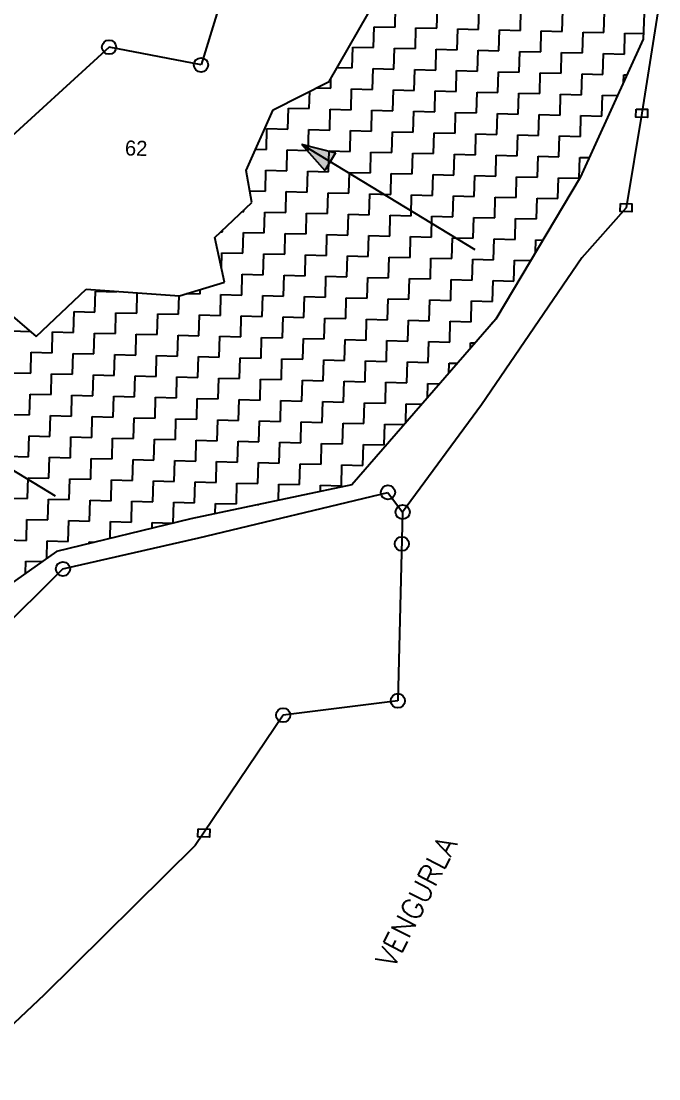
# Model space of a CAD drawing. Header units: metres. Extents: x 351065 to 355926, y 1754202 to 1757814.
# Drawn here: x 354407 to 354716, y 1755379 to 1755891 of the extents above; entities that cross this region are included whole.
import ezdxf

# ---------------------------------------------------------------- set-up
doc = ezdxf.new("R2010")
doc.units = ezdxf.units.M
doc.header["$MEASUREMENT"] = 0
for name, color, linetype in [('POLY_HATCH', 12, 'Continuous'), ('POLY_PARCEL', 6, 'Continuous'), ('TEXT_MAPOUT', 7, 'Continuous'), ('TEXT_PARCEL', 7, 'Continuous'), ('V_BOUND_LINE', 7, 'Continuous')]:
    doc.layers.add(name, color=color, linetype=linetype)
doc.styles.get("Standard").update_dxf_attribs({"font": 'simplex.shx'})
doc.styles.add('TEXT_MAP', font='', dxfattribs={"height": 2.5})
doc.styles.get('TEXT_MAP').set_extended_font_data('Kruti Dev 050')

msp = doc.modelspace()

# ---------------------------------------------------------------- hatches: boundary and pattern name
h = msp.add_hatch(color=256)
h.paths.add_polyline_path([(354556.38, 1755822.88), (354558.97, 1755827.14), (354542.45, 1755831.35)])
h.paths.add_polyline_path([(354542.45, 1755831.35), (354553.78, 1755818.62), (354556.38, 1755822.88)])

# ---------------------------------------------------------------- linework, layer by layer
for points in [[(354704.45, 1755848.37), (354710.08, 1755848.23), (354709.98, 1755844.33), (354704.35, 1755844.47)], [(354696.88, 1755802.59), (354702.51, 1755802.45), (354702.41, 1755798.55), (354696.78, 1755798.7)], [(354492.41, 1755499.77), (354498.05, 1755499.62), (354497.95, 1755495.73), (354492.31, 1755495.87)]]:
    msp.add_lwpolyline(points, close=True)
for points in [[(354542.45, 1755831.35), (354626.34, 1755780.29)], [(354542.45, 1755831.35), (354553.78, 1755818.62)], [(354542.45, 1755831.35), (354558.97, 1755827.14)], [(354558.97, 1755827.14), (354553.78, 1755818.62)], [(354339.35, 1755712.07), (354423.24, 1755661)]]:
    msp.add_lwpolyline(points)
for centre in [(354449.31, 1755878.33), (354493.84, 1755869.72), (354584.34, 1755662.68), (354591.46, 1755653.17), (354591.07, 1755637.78), (354426.97, 1755625.61), (354589.12, 1755561.76), (354533.61, 1755554.79)]:
    msp.add_circle(centre, 3.45)
at = {"layer": 'POLY_HATCH'}
for p, q in [((354710.79, 1755953.92), (354707.92, 1755882.19)), ((354555.91, 1755861.71), (354584.93, 1755912.26)), ((354707.92, 1755882.19), (354677.44, 1755815.27)), ((354528.85, 1755848.05), (354555.91, 1755861.71)), ((354515.77, 1755818.63), (354528.85, 1755848.05)), ((354518.46, 1755803.18), (354515.77, 1755818.63)), ((354677.44, 1755815.27), (354636.66, 1755746.56)), ((354500.56, 1755786.2), (354518.46, 1755803.18)), ((354505.14, 1755764.54), (354500.56, 1755786.2)), ((354483.41, 1755757.92), (354505.14, 1755764.54)), ((354414.09, 1755738.15), (354438.3, 1755761.13)), ((354438.3, 1755761.13), (354483.41, 1755757.92)), ((354392.99, 1755756.13), (354414.09, 1755738.15)), ((354636.66, 1755746.56), (354566.81, 1755666.29)), ((354566.81, 1755666.29), (354488.93, 1755649.9)), ((354488.93, 1755649.9), (354423.82, 1755634.13)), ((354423.82, 1755634.13), (354369.43, 1755595.52))]:
    msp.add_line(p, q, dxfattribs=at)
at = {"layer": 'POLY_HATCH', "linetype": 'Continuous'}
for p, q in [((354587.78, 1755887.99), (354588.04, 1755898.11)), ((354608.01, 1755887.47), (354608.27, 1755897.59)), ((354628.25, 1755886.95), (354628.5, 1755897.07)), ((354648.48, 1755886.43), (354648.74, 1755896.55)), ((354668.71, 1755885.91), (354668.97, 1755896.03)), ((354688.95, 1755885.39), (354689.21, 1755895.51)), ((354577.4, 1755878.13), (354577.66, 1755888.25)), ((354577.66, 1755888.25), (354587.78, 1755887.99)), ((354597.63, 1755877.61), (354597.89, 1755887.73)), ((354597.89, 1755887.73), (354608.01, 1755887.47)), ((354617.87, 1755877.09), (354618.13, 1755887.21)), ((354618.13, 1755887.21), (354628.25, 1755886.95)), ((354638.1, 1755876.57), (354638.36, 1755886.69)), ((354638.36, 1755886.69), (354648.48, 1755886.43)), ((354658.34, 1755876.05), (354658.6, 1755886.17)), ((354658.6, 1755886.17), (354668.71, 1755885.91)), ((354678.57, 1755875.53), (354678.83, 1755885.65)), ((354678.83, 1755885.65), (354688.95, 1755885.39)), ((354698.81, 1755875.02), (354699.07, 1755885.13)), ((354699.07, 1755885.13), (354708.03, 1755884.9)), ((354567.02, 1755868.27), (354567.28, 1755878.39)), ((354567.28, 1755878.39), (354577.4, 1755878.13)), ((354587.26, 1755867.75), (354587.52, 1755877.87)), ((354587.52, 1755877.87), (354597.63, 1755877.61)), ((354607.49, 1755867.23), (354607.75, 1755877.35)), ((354607.75, 1755877.35), (354617.87, 1755877.09)), ((354627.73, 1755866.72), (354627.99, 1755876.83)), ((354627.99, 1755876.83), (354638.1, 1755876.57)), ((354647.96, 1755866.2), (354648.22, 1755876.31)), ((354648.22, 1755876.31), (354658.34, 1755876.05)), ((354668.19, 1755865.68), (354668.45, 1755875.79)), ((354668.45, 1755875.79), (354678.57, 1755875.53)), ((354688.43, 1755865.16), (354688.69, 1755875.28)), ((354688.69, 1755875.28), (354698.81, 1755875.02)), ((354559.78, 1755868.46), (354567.02, 1755868.27)), ((354576.88, 1755857.9), (354577.14, 1755868.01)), ((354577.14, 1755868.01), (354587.26, 1755867.75)), ((354597.12, 1755857.38), (354597.37, 1755867.49)), ((354597.37, 1755867.49), (354607.49, 1755867.23)), ((354617.35, 1755856.86), (354617.61, 1755866.98)), ((354617.61, 1755866.98), (354627.73, 1755866.72)), ((354637.58, 1755856.34), (354637.84, 1755866.46)), ((354637.84, 1755866.46), (354647.96, 1755866.2)), ((354657.82, 1755855.82), (354658.08, 1755865.94)), ((354658.08, 1755865.94), (354668.19, 1755865.68)), ((354678.05, 1755855.3), (354678.31, 1755865.42)), ((354678.31, 1755865.42), (354688.43, 1755865.16)), ((354556.65, 1755858.42), (354556.77, 1755863.22)), ((354698.46, 1755861.41), (354698.55, 1755864.9)), ((354698.55, 1755864.9), (354700.03, 1755864.86)), ((354546.27, 1755848.56), (354546.49, 1755856.95)), ((354549.73, 1755858.59), (354556.65, 1755858.42)), ((354566.5, 1755848.04), (354566.76, 1755858.16)), ((354566.76, 1755858.16), (354576.88, 1755857.9)), ((354586.74, 1755847.52), (354587, 1755857.64)), ((354587, 1755857.64), (354597.12, 1755857.38)), ((354606.97, 1755847), (354607.23, 1755857.12)), ((354607.23, 1755857.12), (354617.35, 1755856.86)), ((354627.21, 1755846.48), (354627.47, 1755856.6)), ((354627.47, 1755856.6), (354637.58, 1755856.34)), ((354647.44, 1755845.96), (354647.7, 1755856.08)), ((354647.7, 1755856.08), (354657.82, 1755855.82)), ((354667.68, 1755845.44), (354667.94, 1755855.56)), ((354667.94, 1755855.56), (354678.05, 1755855.3)), ((354687.91, 1755844.92), (354688.17, 1755855.04)), ((354688.17, 1755855.04), (354695.47, 1755854.85)), ((354535.89, 1755838.7), (354536.15, 1755848.82)), ((354536.15, 1755848.82), (354546.27, 1755848.56)), ((354556.13, 1755838.18), (354556.39, 1755848.3)), ((354556.39, 1755848.3), (354566.5, 1755848.04)), ((354576.36, 1755837.66), (354576.62, 1755847.78)), ((354576.62, 1755847.78), (354586.74, 1755847.52)), ((354596.6, 1755837.14), (354596.86, 1755847.26)), ((354596.86, 1755847.26), (354606.97, 1755847)), ((354616.83, 1755836.62), (354617.09, 1755846.74)), ((354617.09, 1755846.74), (354627.21, 1755846.48)), ((354637.06, 1755836.1), (354637.32, 1755846.22)), ((354637.32, 1755846.22), (354647.44, 1755845.96)), ((354657.3, 1755835.59), (354657.56, 1755845.7)), ((354657.56, 1755845.7), (354667.68, 1755845.44)), ((354677.53, 1755835.07), (354677.79, 1755845.18)), ((354677.79, 1755845.18), (354687.91, 1755844.92)), ((354525.52, 1755828.84), (354525.78, 1755838.96)), ((354525.78, 1755838.96), (354535.89, 1755838.7)), ((354545.75, 1755828.32), (354546.01, 1755838.44)), ((354546.01, 1755838.44), (354556.13, 1755838.18)), ((354565.99, 1755827.8), (354566.24, 1755837.92)), ((354566.24, 1755837.92), (354576.36, 1755837.66)), ((354586.22, 1755827.29), (354586.48, 1755837.4)), ((354586.48, 1755837.4), (354596.6, 1755837.14)), ((354606.45, 1755826.77), (354606.71, 1755836.88)), ((354606.71, 1755836.88), (354616.83, 1755836.62)), ((354626.69, 1755826.25), (354626.95, 1755836.36)), ((354626.95, 1755836.36), (354637.06, 1755836.1)), ((354646.92, 1755825.73), (354647.18, 1755835.85)), ((354647.18, 1755835.85), (354657.3, 1755835.59)), ((354667.16, 1755825.21), (354667.42, 1755835.33)), ((354667.42, 1755835.33), (354677.53, 1755835.07)), ((354520.37, 1755828.98), (354525.52, 1755828.84)), ((354535.37, 1755818.47), (354535.63, 1755828.58)), ((354535.63, 1755828.58), (354545.75, 1755828.32)), ((354555.61, 1755817.95), (354555.87, 1755828.06)), ((354555.87, 1755828.06), (354565.99, 1755827.8)), ((354575.84, 1755817.43), (354576.1, 1755827.55)), ((354576.1, 1755827.55), (354586.22, 1755827.29)), ((354596.08, 1755816.91), (354596.34, 1755827.03)), ((354596.34, 1755827.03), (354606.45, 1755826.77)), ((354616.31, 1755816.39), (354616.57, 1755826.51)), ((354616.57, 1755826.51), (354626.69, 1755826.25)), ((354636.55, 1755815.87), (354636.8, 1755825.99)), ((354636.8, 1755825.99), (354646.92, 1755825.73)), ((354656.78, 1755815.35), (354657.04, 1755825.47)), ((354657.04, 1755825.47), (354667.16, 1755825.21)), ((354677.01, 1755814.83), (354677.27, 1755824.95)), ((354677.27, 1755824.95), (354681.8, 1755824.83)), ((354525, 1755808.61), (354525.26, 1755818.73)), ((354525.26, 1755818.73), (354535.37, 1755818.47)), ((354545.23, 1755808.09), (354545.49, 1755818.21)), ((354545.49, 1755818.21), (354555.61, 1755817.95)), ((354565.47, 1755807.57), (354565.73, 1755817.69)), ((354565.73, 1755817.69), (354575.84, 1755817.43)), ((354585.7, 1755807.05), (354585.96, 1755817.17)), ((354585.96, 1755817.17), (354596.08, 1755816.91)), ((354605.93, 1755806.53), (354606.19, 1755816.65)), ((354606.19, 1755816.65), (354616.31, 1755816.39)), ((354626.17, 1755806.01), (354626.43, 1755816.13)), ((354626.43, 1755816.13), (354636.55, 1755815.87)), ((354646.4, 1755805.49), (354646.66, 1755815.61)), ((354646.66, 1755815.61), (354656.78, 1755815.35)), ((354666.64, 1755804.97), (354666.9, 1755815.09)), ((354666.9, 1755815.09), (354677.01, 1755814.83)), ((354517.48, 1755808.8), (354525, 1755808.61)), ((354534.85, 1755798.23), (354535.11, 1755808.35)), ((354535.11, 1755808.35), (354545.23, 1755808.09)), ((354555.09, 1755797.71), (354555.35, 1755807.83)), ((354555.35, 1755807.83), (354565.47, 1755807.57)), ((354575.32, 1755797.19), (354575.58, 1755807.31)), ((354575.58, 1755807.31), (354585.7, 1755807.05)), ((354595.56, 1755796.67), (354595.82, 1755806.79)), ((354595.82, 1755806.79), (354605.93, 1755806.53)), ((354615.79, 1755796.16), (354616.05, 1755806.27)), ((354616.05, 1755806.27), (354626.17, 1755806.01)), ((354636.03, 1755795.64), (354636.29, 1755805.75)), ((354636.29, 1755805.75), (354646.4, 1755805.49)), ((354656.26, 1755795.12), (354656.52, 1755805.23)), ((354656.52, 1755805.23), (354666.64, 1755804.97)), ((354514.62, 1755798.75), (354514.64, 1755799.56)), ((354513.82, 1755798.77), (354514.62, 1755798.75)), ((354524.48, 1755788.37), (354524.74, 1755798.49)), ((354524.74, 1755798.49), (354534.85, 1755798.23)), ((354544.71, 1755787.86), (354544.97, 1755797.97)), ((354544.97, 1755797.97), (354555.09, 1755797.71)), ((354564.95, 1755787.34), (354565.21, 1755797.45)), ((354565.21, 1755797.45), (354575.32, 1755797.19)), ((354585.18, 1755786.82), (354585.44, 1755796.93)), ((354585.44, 1755796.93), (354595.56, 1755796.67)), ((354605.42, 1755786.3), (354605.67, 1755796.42)), ((354605.67, 1755796.42), (354615.79, 1755796.16)), ((354625.65, 1755785.78), (354625.91, 1755795.9)), ((354625.91, 1755795.9), (354636.03, 1755795.64)), ((354645.88, 1755785.26), (354646.14, 1755795.38)), ((354646.14, 1755795.38), (354656.26, 1755795.12)), ((354503.43, 1755788.91), (354504.24, 1755788.89)), ((354504.24, 1755788.89), (354504.26, 1755789.71)), ((354514.1, 1755778.52), (354514.36, 1755788.63)), ((354514.36, 1755788.63), (354524.48, 1755788.37)), ((354534.34, 1755778), (354534.6, 1755788.12)), ((354534.6, 1755788.12), (354544.71, 1755787.86)), ((354554.57, 1755777.48), (354554.83, 1755787.6)), ((354554.83, 1755787.6), (354564.95, 1755787.34)), ((354574.8, 1755776.96), (354575.06, 1755787.08)), ((354575.06, 1755787.08), (354585.18, 1755786.82)), ((354595.04, 1755776.44), (354595.3, 1755786.56)), ((354595.3, 1755786.56), (354605.42, 1755786.3)), ((354615.27, 1755775.92), (354615.53, 1755786.04)), ((354615.53, 1755786.04), (354625.65, 1755785.78)), ((354635.51, 1755775.4), (354635.77, 1755785.52)), ((354635.77, 1755785.52), (354645.88, 1755785.26)), ((354655.84, 1755778.88), (354656, 1755785)), ((354656, 1755785), (354659.42, 1755784.91)), ((354503.78, 1755770.97), (354503.98, 1755778.78)), ((354503.98, 1755778.78), (354514.1, 1755778.52)), ((354523.96, 1755768.14), (354524.22, 1755778.26)), ((354524.22, 1755778.26), (354534.34, 1755778)), ((354544.19, 1755767.62), (354544.45, 1755777.74)), ((354544.45, 1755777.74), (354554.57, 1755777.48)), ((354564.43, 1755767.1), (354564.69, 1755777.22)), ((354564.69, 1755777.22), (354574.8, 1755776.96)), ((354584.66, 1755766.58), (354584.92, 1755776.7)), ((354584.92, 1755776.7), (354595.04, 1755776.44)), ((354604.9, 1755766.06), (354605.16, 1755776.18)), ((354605.16, 1755776.18), (354615.27, 1755775.92)), ((354625.13, 1755765.54), (354625.39, 1755775.66)), ((354625.39, 1755775.66), (354635.51, 1755775.4)), ((354645.36, 1755765.03), (354645.62, 1755775.14)), ((354645.62, 1755775.14), (354653.5, 1755774.94)), ((354513.58, 1755758.28), (354513.84, 1755768.4)), ((354513.84, 1755768.4), (354523.96, 1755768.14)), ((354533.82, 1755757.76), (354534.08, 1755767.88)), ((354534.08, 1755767.88), (354544.19, 1755767.62)), ((354554.05, 1755757.24), (354554.31, 1755767.36)), ((354554.31, 1755767.36), (354564.43, 1755767.1)), ((354574.29, 1755756.73), (354574.54, 1755766.84)), ((354574.54, 1755766.84), (354584.66, 1755766.58)), ((354594.52, 1755756.21), (354594.78, 1755766.32)), ((354594.78, 1755766.32), (354604.9, 1755766.06)), ((354614.75, 1755755.69), (354615.01, 1755765.8)), ((354615.01, 1755765.8), (354625.13, 1755765.54)), ((354634.99, 1755755.17), (354635.25, 1755765.28)), ((354635.25, 1755765.28), (354645.36, 1755765.03)), ((354442.5, 1755749.98), (354442.76, 1755760.1)), ((354442.76, 1755760.1), (354452.88, 1755759.84)), ((354452.88, 1755759.84), (354452.89, 1755760.09)), ((354462.74, 1755749.46), (354462.99, 1755759.37)), ((354482.97, 1755748.94), (354483.2, 1755757.93)), ((354486.86, 1755758.97), (354493.35, 1755758.8)), ((354493.35, 1755758.8), (354493.4, 1755760.96)), ((354503.21, 1755748.43), (354503.47, 1755758.54)), ((354503.47, 1755758.54), (354513.58, 1755758.28)), ((354523.44, 1755747.91), (354523.7, 1755758.02)), ((354523.7, 1755758.02), (354533.82, 1755757.76)), ((354543.67, 1755747.39), (354543.93, 1755757.5)), ((354543.93, 1755757.5), (354554.05, 1755757.24)), ((354563.91, 1755746.87), (354564.17, 1755756.98)), ((354564.17, 1755756.98), (354574.29, 1755756.73)), ((354584.14, 1755746.35), (354584.4, 1755756.47)), ((354584.4, 1755756.47), (354594.52, 1755756.21)), ((354604.38, 1755745.83), (354604.64, 1755755.95)), ((354604.64, 1755755.95), (354614.75, 1755755.69)), ((354624.61, 1755745.31), (354624.87, 1755755.43)), ((354624.87, 1755755.43), (354634.99, 1755755.17)), ((354432.13, 1755740.13), (354432.39, 1755750.24)), ((354432.39, 1755750.24), (354442.5, 1755749.98)), ((354452.36, 1755739.61), (354452.62, 1755749.72)), ((354452.62, 1755749.72), (354462.74, 1755749.46)), ((354472.59, 1755739.09), (354472.85, 1755749.2)), ((354472.85, 1755749.2), (354482.97, 1755748.94)), ((354492.83, 1755738.57), (354493.09, 1755748.68)), ((354493.09, 1755748.68), (354503.21, 1755748.43)), ((354513.06, 1755738.05), (354513.32, 1755748.17)), ((354513.32, 1755748.17), (354523.44, 1755747.91)), ((354533.3, 1755737.53), (354533.56, 1755747.65)), ((354533.56, 1755747.65), (354543.67, 1755747.39)), ((354553.53, 1755737.01), (354553.79, 1755747.13)), ((354553.79, 1755747.13), (354563.91, 1755746.87)), ((354573.77, 1755736.49), (354574.03, 1755746.61)), ((354574.03, 1755746.61), (354584.14, 1755746.35)), ((354594, 1755735.97), (354594.26, 1755746.09)), ((354594.26, 1755746.09), (354604.38, 1755745.83)), ((354614.23, 1755735.45), (354614.49, 1755745.57)), ((354614.49, 1755745.57), (354624.61, 1755745.31)), ((354634.71, 1755744.33), (354634.73, 1755745.05)), ((354634.73, 1755745.05), (354635.33, 1755745.04)), ((354401.77, 1755740.9), (354411.14, 1755740.66)), ((354421.75, 1755730.27), (354422.01, 1755740.38)), ((354422.01, 1755740.38), (354432.13, 1755740.13)), ((354441.98, 1755729.75), (354442.24, 1755739.87)), ((354442.24, 1755739.87), (354452.36, 1755739.61)), ((354462.22, 1755729.23), (354462.48, 1755739.35)), ((354462.48, 1755739.35), (354472.59, 1755739.09)), ((354482.45, 1755728.71), (354482.71, 1755738.83)), ((354482.71, 1755738.83), (354492.83, 1755738.57)), ((354502.69, 1755728.19), (354502.95, 1755738.31)), ((354502.95, 1755738.31), (354513.06, 1755738.05)), ((354522.92, 1755727.67), (354523.18, 1755737.79)), ((354523.18, 1755737.79), (354533.3, 1755737.53)), ((354543.15, 1755727.15), (354543.41, 1755737.27)), ((354543.41, 1755737.27), (354553.53, 1755737.01)), ((354563.39, 1755726.63), (354563.65, 1755736.75)), ((354563.65, 1755736.75), (354573.77, 1755736.49)), ((354583.62, 1755726.11), (354583.88, 1755736.23)), ((354583.88, 1755736.23), (354594, 1755735.97)), ((354603.86, 1755725.6), (354604.12, 1755735.71)), ((354604.12, 1755735.71), (354614.23, 1755735.45)), ((354624.28, 1755732.34), (354624.35, 1755735.19)), ((354624.35, 1755735.19), (354626.71, 1755735.13)), ((354411.37, 1755720.41), (354411.63, 1755730.53)), ((354411.63, 1755730.53), (354421.75, 1755730.27)), ((354431.61, 1755719.89), (354431.87, 1755730.01)), ((354431.87, 1755730.01), (354441.98, 1755729.75)), ((354451.84, 1755719.37), (354452.1, 1755729.49)), ((354452.1, 1755729.49), (354462.22, 1755729.23)), ((354472.08, 1755718.85), (354472.34, 1755728.97)), ((354472.34, 1755728.97), (354482.45, 1755728.71)), ((354492.31, 1755718.33), (354492.57, 1755728.45)), ((354492.57, 1755728.45), (354502.69, 1755728.19)), ((354512.54, 1755717.81), (354512.8, 1755727.93)), ((354512.8, 1755727.93), (354522.92, 1755727.67)), ((354532.78, 1755717.3), (354533.04, 1755727.41)), ((354533.04, 1755727.41), (354543.15, 1755727.15)), ((354553.01, 1755716.78), (354553.27, 1755726.89)), ((354553.27, 1755726.89), (354563.39, 1755726.63)), ((354573.25, 1755716.26), (354573.51, 1755726.37)), ((354573.51, 1755726.37), (354583.62, 1755726.11)), ((354593.48, 1755715.74), (354593.74, 1755725.85)), ((354593.74, 1755725.85), (354603.86, 1755725.6)), ((354613.85, 1755720.35), (354613.97, 1755725.34)), ((354613.97, 1755725.34), (354618.09, 1755725.23)), ((354401.26, 1755720.67), (354411.37, 1755720.41)), ((354421.23, 1755710.03), (354421.49, 1755720.15)), ((354421.49, 1755720.15), (354431.61, 1755719.89)), ((354441.46, 1755709.51), (354441.72, 1755719.63)), ((354441.72, 1755719.63), (354451.84, 1755719.37)), ((354461.7, 1755709), (354461.96, 1755719.11)), ((354461.96, 1755719.11), (354472.08, 1755718.85)), ((354481.93, 1755708.48), (354482.19, 1755718.59)), ((354482.19, 1755718.59), (354492.31, 1755718.33)), ((354502.17, 1755707.96), (354502.43, 1755718.07)), ((354502.43, 1755718.07), (354512.54, 1755717.81)), ((354522.4, 1755707.44), (354522.66, 1755717.55)), ((354522.66, 1755717.55), (354532.78, 1755717.3)), ((354542.64, 1755706.92), (354542.9, 1755717.04)), ((354542.9, 1755717.04), (354553.01, 1755716.78)), ((354562.87, 1755706.4), (354563.13, 1755716.52)), ((354563.13, 1755716.52), (354573.25, 1755716.26)), ((354583.1, 1755705.88), (354583.36, 1755716)), ((354583.36, 1755716), (354593.48, 1755715.74)), ((354603.42, 1755708.36), (354603.6, 1755715.48)), ((354603.6, 1755715.48), (354609.48, 1755715.33)), ((354410.85, 1755700.18), (354411.11, 1755710.29)), ((354411.11, 1755710.29), (354421.23, 1755710.03)), ((354431.09, 1755699.66), (354431.35, 1755709.77)), ((354431.35, 1755709.77), (354441.46, 1755709.51)), ((354451.32, 1755699.14), (354451.58, 1755709.25)), ((354451.58, 1755709.25), (354461.7, 1755709)), ((354471.56, 1755698.62), (354471.82, 1755708.74)), ((354471.82, 1755708.74), (354481.93, 1755708.48)), ((354491.79, 1755698.1), (354492.05, 1755708.22)), ((354492.05, 1755708.22), (354502.17, 1755707.96)), ((354512.02, 1755697.58), (354512.28, 1755707.7)), ((354512.28, 1755707.7), (354522.4, 1755707.44)), ((354532.26, 1755697.06), (354532.52, 1755707.18)), ((354532.52, 1755707.18), (354542.64, 1755706.92)), ((354552.49, 1755696.54), (354552.75, 1755706.66)), ((354552.75, 1755706.66), (354562.87, 1755706.4)), ((354572.73, 1755696.02), (354572.99, 1755706.14)), ((354572.99, 1755706.14), (354583.1, 1755705.88)), ((354592.98, 1755696.37), (354593.22, 1755705.62)), ((354593.22, 1755705.62), (354600.86, 1755705.42)), ((354400.74, 1755700.44), (354410.85, 1755700.18)), ((354420.71, 1755689.8), (354420.97, 1755699.92)), ((354420.97, 1755699.92), (354431.09, 1755699.66)), ((354440.95, 1755689.28), (354441.2, 1755699.4)), ((354441.2, 1755699.4), (354451.32, 1755699.14)), ((354461.18, 1755688.76), (354461.44, 1755698.88)), ((354461.44, 1755698.88), (354471.56, 1755698.62)), ((354481.41, 1755688.24), (354481.67, 1755698.36)), ((354481.67, 1755698.36), (354491.79, 1755698.1)), ((354501.65, 1755687.72), (354501.91, 1755697.84)), ((354501.91, 1755697.84), (354512.02, 1755697.58)), ((354521.88, 1755687.2), (354522.14, 1755697.32)), ((354522.14, 1755697.32), (354532.26, 1755697.06)), ((354542.12, 1755686.68), (354542.38, 1755696.8)), ((354542.38, 1755696.8), (354552.49, 1755696.54)), ((354562.35, 1755686.17), (354562.61, 1755696.28)), ((354562.61, 1755696.28), (354572.73, 1755696.02)), ((354582.59, 1755685.65), (354582.84, 1755695.76)), ((354582.84, 1755695.76), (354592.25, 1755695.52)), ((354410.33, 1755679.94), (354410.59, 1755690.06)), ((354410.59, 1755690.06), (354420.71, 1755689.8)), ((354430.57, 1755679.42), (354430.83, 1755689.54)), ((354430.83, 1755689.54), (354440.95, 1755689.28)), ((354450.8, 1755678.9), (354451.06, 1755689.02)), ((354451.06, 1755689.02), (354461.18, 1755688.76)), ((354471.04, 1755678.38), (354471.3, 1755688.5)), ((354471.3, 1755688.5), (354481.41, 1755688.24)), ((354491.27, 1755677.87), (354491.53, 1755687.98)), ((354491.53, 1755687.98), (354501.65, 1755687.72)), ((354511.51, 1755677.35), (354511.77, 1755687.46)), ((354511.77, 1755687.46), (354521.88, 1755687.2)), ((354531.74, 1755676.83), (354532, 1755686.94)), ((354532, 1755686.94), (354542.12, 1755686.68)), ((354551.97, 1755676.31), (354552.23, 1755686.42)), ((354552.23, 1755686.42), (354562.35, 1755686.17)), ((354572.21, 1755675.79), (354572.47, 1755685.91)), ((354572.47, 1755685.91), (354582.59, 1755685.65)), ((354400.22, 1755680.2), (354410.33, 1755679.94)), ((354420.19, 1755669.57), (354420.45, 1755679.68)), ((354420.45, 1755679.68), (354430.57, 1755679.42)), ((354440.43, 1755669.05), (354440.69, 1755679.16)), ((354440.69, 1755679.16), (354450.8, 1755678.9)), ((354460.66, 1755668.53), (354460.92, 1755678.64)), ((354460.92, 1755678.64), (354471.04, 1755678.38)), ((354480.89, 1755668.01), (354481.15, 1755678.12)), ((354481.15, 1755678.12), (354491.27, 1755677.87)), ((354501.13, 1755667.49), (354501.39, 1755677.61)), ((354501.39, 1755677.61), (354511.51, 1755677.35)), ((354521.36, 1755666.97), (354521.62, 1755677.09)), ((354521.62, 1755677.09), (354531.74, 1755676.83)), ((354541.6, 1755666.45), (354541.86, 1755676.57)), ((354541.86, 1755676.57), (354551.97, 1755676.31)), ((354561.83, 1755665.93), (354562.09, 1755676.05)), ((354562.09, 1755676.05), (354572.21, 1755675.79)), ((354409.82, 1755659.71), (354410.07, 1755669.82)), ((354410.07, 1755669.82), (354420.19, 1755669.57)), ((354430.05, 1755659.19), (354430.31, 1755669.31)), ((354430.31, 1755669.31), (354440.43, 1755669.05)), ((354450.28, 1755658.67), (354450.54, 1755668.79)), ((354450.54, 1755668.79), (354460.66, 1755668.53)), ((354470.52, 1755658.15), (354470.78, 1755668.27)), ((354470.78, 1755668.27), (354480.89, 1755668.01)), ((354490.75, 1755657.63), (354491.01, 1755667.75)), ((354491.01, 1755667.75), (354501.13, 1755667.49)), ((354510.99, 1755657.11), (354511.25, 1755667.23)), ((354511.25, 1755667.23), (354521.36, 1755666.97)), ((354531.28, 1755658.81), (354531.48, 1755666.71)), ((354531.48, 1755666.71), (354541.6, 1755666.45)), ((354551.64, 1755663.1), (354551.71, 1755666.19)), ((354551.71, 1755666.19), (354561.83, 1755665.93)), ((354399.7, 1755659.97), (354409.82, 1755659.71)), ((354419.67, 1755649.33), (354419.93, 1755659.45)), ((354419.93, 1755659.45), (354430.05, 1755659.19)), ((354439.91, 1755648.81), (354440.17, 1755658.93)), ((354440.17, 1755658.93), (354450.28, 1755658.67)), ((354460.14, 1755648.29), (354460.4, 1755658.41)), ((354460.4, 1755658.41), (354470.52, 1755658.15)), ((354480.38, 1755647.83), (354480.64, 1755657.89)), ((354480.64, 1755657.89), (354490.75, 1755657.63)), ((354500.74, 1755652.38), (354500.87, 1755657.37)), ((354500.87, 1755657.37), (354510.99, 1755657.11)), ((354521.1, 1755656.85), (354521.87, 1755656.83)), ((354521.1, 1755656.67), (354521.1, 1755656.85)), ((354409.3, 1755639.47), (354409.56, 1755649.59)), ((354409.56, 1755649.59), (354419.67, 1755649.33)), ((354429.53, 1755638.95), (354429.79, 1755649.07)), ((354429.79, 1755649.07), (354439.91, 1755648.81)), ((354449.82, 1755640.42), (354450.02, 1755648.55)), ((354450.02, 1755648.55), (354460.14, 1755648.29)), ((354470.19, 1755645.36), (354470.26, 1755648.03)), ((354470.26, 1755648.03), (354480.18, 1755647.78)), ((354399.18, 1755639.73), (354409.3, 1755639.47)), ((354419.2, 1755630.85), (354419.41, 1755639.21)), ((354419.41, 1755639.21), (354429.53, 1755638.95)), ((354439.63, 1755637.96), (354439.65, 1755638.69)), ((354439.65, 1755638.69), (354442.38, 1755638.62)), ((354408.89, 1755623.53), (354409.04, 1755629.36)), ((354409.04, 1755629.36), (354416.82, 1755629.16))]:
    msp.add_line(p, q, dxfattribs=at)
at = {"layer": 'POLY_PARCEL'}
for p, q in [((354501.43, 1755894.42), (354493.84, 1755869.72)), ((354449.31, 1755878.33), (354382.57, 1755817.22)), ((354493.84, 1755869.72), (354449.31, 1755878.33)), ((354492.82, 1755640.71), (354584.34, 1755662.68)), ((354584.34, 1755662.68), (354591.46, 1755653.17)), ((354426.97, 1755625.61), (354492.82, 1755640.71)), ((354368.01, 1755567.23), (354426.97, 1755625.61))]:
    msp.add_line(p, q, dxfattribs=at)
at = {"layer": 'V_BOUND_LINE'}
for p, q in [((354715.51, 1755898.53), (354707.21, 1755846.35)), ((354707.21, 1755846.35), (354699.65, 1755800.57)), ((354699.65, 1755800.57), (354678.17, 1755776.23)), ((354678.17, 1755776.23), (354629.7, 1755705.1)), ((354629.7, 1755705.1), (354591.46, 1755653.17)), ((354591.46, 1755653.17), (354589.12, 1755561.76)), ((354589.12, 1755561.76), (354533.61, 1755554.79)), ((354533.61, 1755554.79), (354491.07, 1755491.64)), ((354491.07, 1755491.64), (354417.95, 1755419.41)), ((354417.95, 1755419.41), (354374.74, 1755378.65))]:
    msp.add_line(p, q, dxfattribs=at)

# ---------------------------------------------------------------- texts
at = {"layer": 'TEXT_MAPOUT'}
msp.add_text('VENGURLA', height=10.12, rotation=62.8647, dxfattribs=at).set_placement((354586.96, 1755431.72))
at = {"layer": 'TEXT_PARCEL', "style": 'TEXT_MAP'}
msp.add_text('62', height=7.287, rotation=358.5302, dxfattribs=at).set_placement((354456.93, 1755825.9))

doc.saveas('drawing.dxf')
